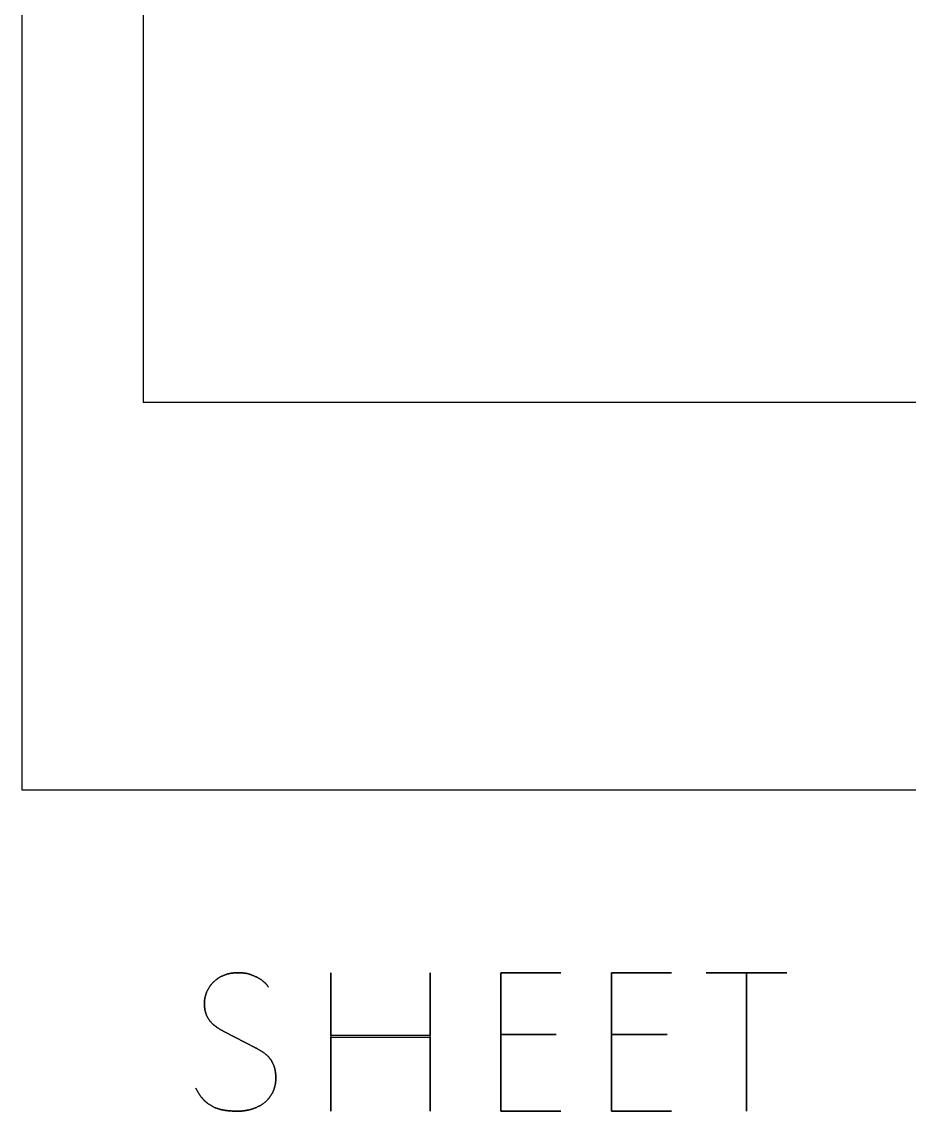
# Model space of a CAD drawing. Extents: x -3500 to 300, y -1049 to 1500.
# Drawn here: x -900 to -768.3, y -1047.7 to -885.9 of the extents above; entities that cross this region are included whole.
import ezdxf

# ---------------------------------------------------------------- set-up
doc = ezdxf.new("R2010")
doc.units = 0
for name, color, linetype in [('OUTLINES', 7, 'CONTINUOUS'), ('SHEETS', 7, 'CONTINUOUS'), ('SHEETTAGS', 7, 'CONTINUOUS')]:
    doc.layers.add(name, color=color, linetype=linetype)

msp = doc.modelspace()

# ---------------------------------------------------------------- linework, layer by layer
at = {"layer": 'OUTLINES', "color": 5}
msp.add_lwpolyline([(-632, -942.43), (-632, 966.57), (-882, 966.57), (-882, -942.43)], close=True, dxfattribs=at)
at = {"layer": 'SHEETS', "color": 1}
msp.add_lwpolyline([(-900, -1000), (300, -1000), (300, 1500), (-900, 1500)], close=True, dxfattribs=at)
at = {"layer": 'SHEETTAGS', "color": 1}
for p, q in [((-786.45, -1027.16), (-798.43, -1027.16)), ((-798.43, -1027.16), (-792.43, -1027.16)), ((-792.43, -1027.16), (-786.45, -1027.16)), ((-828.91, -1047.71), (-820.03, -1047.71)), ((-820.03, -1047.71), (-828.91, -1047.71)), ((-812.47, -1047.71), (-803.59, -1047.71)), ((-803.59, -1047.71), (-812.47, -1047.71))]:
    msp.add_line(p, q, dxfattribs=at)
for points in [[(-874.17, -1044.29), (-874.12, -1044.39), (-874.08, -1044.48), (-874.03, -1044.57), (-873.98, -1044.66), (-873.93, -1044.75), (-873.88, -1044.83), (-873.83, -1044.92), (-873.78, -1045), (-873.73, -1045.08), (-873.68, -1045.16), (-873.63, -1045.24), (-873.57, -1045.32), (-873.52, -1045.39), (-873.47, -1045.47), (-873.42, -1045.54), (-873.36, -1045.61), (-873.31, -1045.68), (-873.25, -1045.75), (-873.2, -1045.82), (-873.13, -1045.89), (-873.07, -1045.97), (-873, -1046.04), (-872.93, -1046.11), (-872.86, -1046.18), (-872.78, -1046.25), (-872.71, -1046.32), (-872.63, -1046.38), (-872.56, -1046.44), (-872.48, -1046.51), (-872.4, -1046.57), (-872.32, -1046.62), (-872.24, -1046.68), (-872.16, -1046.74), (-872.07, -1046.79), (-871.99, -1046.84), (-871.91, -1046.89), (-871.82, -1046.94), (-871.74, -1046.98), (-871.65, -1047.03), (-871.57, -1047.07), (-871.48, -1047.11), (-871.39, -1047.15), (-871.3, -1047.19), (-871.21, -1047.22), (-871.11, -1047.26), (-871.02, -1047.29), (-870.92, -1047.33), (-870.83, -1047.36), (-870.73, -1047.39), (-870.63, -1047.42), (-870.53, -1047.44), (-870.43, -1047.47), (-870.34, -1047.49), (-870.26, -1047.51), (-870.17, -1047.52), (-870.08, -1047.54), (-869.99, -1047.56), (-869.9, -1047.57), (-869.81, -1047.59), (-869.71, -1047.6), (-869.62, -1047.61), (-869.52, -1047.63), (-869.42, -1047.64), (-869.32, -1047.65), (-869.22, -1047.66), (-869.12, -1047.67), (-869.02, -1047.68), (-868.91, -1047.68), (-868.8, -1047.69), (-868.7, -1047.69), (-868.59, -1047.7), (-868.48, -1047.7), (-868.36, -1047.71), (-868.26, -1047.71), (-868.16, -1047.71), (-868.06, -1047.71), (-867.96, -1047.72), (-867.85, -1047.71), (-867.75, -1047.71), (-867.65, -1047.71), (-867.55, -1047.7), (-867.46, -1047.7), (-867.36, -1047.69), (-867.26, -1047.68), (-867.16, -1047.67), (-867.06, -1047.66), (-866.97, -1047.65), (-866.87, -1047.63), (-866.77, -1047.62), (-866.68, -1047.6), (-866.58, -1047.58), (-866.49, -1047.57), (-866.4, -1047.55), (-866.3, -1047.52), (-866.21, -1047.5), (-866.12, -1047.48), (-866.02, -1047.45), (-865.92, -1047.42), (-865.83, -1047.39), (-865.73, -1047.36), (-865.64, -1047.33), (-865.55, -1047.3), (-865.46, -1047.27), (-865.37, -1047.23), (-865.28, -1047.19), (-865.19, -1047.16), (-865.1, -1047.12), (-865.02, -1047.08), (-864.93, -1047.03), (-864.85, -1046.99), (-864.76, -1046.95), (-864.68, -1046.9), (-864.6, -1046.86), (-864.52, -1046.81), (-864.44, -1046.76), (-864.36, -1046.71), (-864.28, -1046.66), (-864.21, -1046.61), (-864.13, -1046.55), (-864.05, -1046.49), (-863.98, -1046.43), (-863.9, -1046.37), (-863.83, -1046.3), (-863.76, -1046.24), (-863.69, -1046.17), (-863.62, -1046.11), (-863.55, -1046.04), (-863.49, -1045.97), (-863.42, -1045.9), (-863.36, -1045.82), (-863.3, -1045.75), (-863.24, -1045.68), (-863.18, -1045.6), (-863.13, -1045.52), (-863.07, -1045.44), (-863.02, -1045.36), (-862.97, -1045.28), (-862.92, -1045.19), (-862.87, -1045.11), (-862.82, -1045.03), (-862.78, -1044.94), (-862.74, -1044.86), (-862.7, -1044.77), (-862.66, -1044.69), (-862.63, -1044.6), (-862.59, -1044.51), (-862.56, -1044.42), (-862.53, -1044.33), (-862.5, -1044.23), (-862.48, -1044.14), (-862.45, -1044.04), (-862.43, -1043.95), (-862.41, -1043.85), (-862.39, -1043.75), (-862.37, -1043.65), (-862.36, -1043.55), (-862.34, -1043.45), (-862.33, -1043.34), (-862.32, -1043.24), (-862.31, -1043.13), (-862.31, -1043.03), (-862.31, -1042.92), (-862.3, -1042.81), (-862.3, -1042.7), (-862.31, -1042.59), (-862.31, -1042.48), (-862.32, -1042.38), (-862.32, -1042.28), (-862.33, -1042.18), (-862.34, -1042.08), (-862.35, -1041.98), (-862.36, -1041.89), (-862.38, -1041.79), (-862.39, -1041.7), (-862.41, -1041.61), (-862.43, -1041.52), (-862.45, -1041.44), (-862.47, -1041.35), (-862.5, -1041.27), (-862.52, -1041.19), (-862.55, -1041.11), (-862.57, -1041.03), (-862.61, -1040.93), (-862.65, -1040.83), (-862.69, -1040.73), (-862.73, -1040.64), (-862.78, -1040.55), (-862.82, -1040.46), (-862.87, -1040.37), (-862.91, -1040.28), (-862.96, -1040.2), (-863.01, -1040.12), (-863.06, -1040.04), (-863.12, -1039.97), (-863.17, -1039.89), (-863.23, -1039.82), (-863.29, -1039.75), (-863.35, -1039.69), (-863.41, -1039.61), (-863.48, -1039.54), (-863.55, -1039.47), (-863.62, -1039.41), (-863.69, -1039.34), (-863.77, -1039.28), (-863.84, -1039.22), (-863.91, -1039.16), (-863.99, -1039.1), (-864.06, -1039.04), (-864.13, -1038.99), (-864.21, -1038.94), (-864.29, -1038.89), (-864.36, -1038.84), (-864.45, -1038.79), (-864.54, -1038.74), (-864.62, -1038.69), (-864.71, -1038.64), (-864.79, -1038.59), (-864.87, -1038.54), (-864.95, -1038.5), (-865.02, -1038.45), (-865.1, -1038.41), (-865.17, -1038.37), (-865.25, -1038.33), (-865.32, -1038.29), (-869.91, -1035.93), (-870.01, -1035.88), (-870.1, -1035.83), (-870.19, -1035.78), (-870.28, -1035.73), (-870.36, -1035.68), (-870.45, -1035.63), (-870.54, -1035.58), (-870.62, -1035.53), (-870.7, -1035.48), (-870.78, -1035.43), (-870.86, -1035.38), (-870.94, -1035.32), (-871.02, -1035.27), (-871.1, -1035.22), (-871.18, -1035.16), (-871.26, -1035.1), (-871.34, -1035.05), (-871.41, -1034.99), (-871.49, -1034.92), (-871.56, -1034.86), (-871.63, -1034.8), (-871.7, -1034.73), (-871.77, -1034.67), (-871.83, -1034.6), (-871.9, -1034.53), (-871.96, -1034.46), (-872.02, -1034.39), (-872.08, -1034.32), (-872.14, -1034.25), (-872.2, -1034.17), (-872.25, -1034.09), (-872.3, -1034.01), (-872.35, -1033.93), (-872.4, -1033.85), (-872.45, -1033.76), (-872.49, -1033.67), (-872.53, -1033.58), (-872.57, -1033.49), (-872.61, -1033.4), (-872.65, -1033.3), (-872.68, -1033.22), (-872.71, -1033.13), (-872.73, -1033.05), (-872.76, -1032.96), (-872.78, -1032.87), (-872.8, -1032.77), (-872.82, -1032.68), (-872.84, -1032.58), (-872.85, -1032.48), (-872.86, -1032.39), (-872.88, -1032.28), (-872.89, -1032.18), (-872.89, -1032.08), (-872.9, -1031.97), (-872.9, -1031.86), (-872.91, -1031.77), (-872.91, -1031.67), (-872.9, -1031.57), (-872.9, -1031.48), (-872.89, -1031.38), (-872.88, -1031.28), (-872.87, -1031.19), (-872.86, -1031.09), (-872.84, -1031), (-872.83, -1030.9), (-872.81, -1030.8), (-872.78, -1030.7), (-872.76, -1030.61), (-872.73, -1030.51), (-872.7, -1030.41), (-872.67, -1030.32), (-872.64, -1030.22), (-872.6, -1030.13), (-872.57, -1030.04), (-872.53, -1029.95), (-872.49, -1029.86), (-872.45, -1029.77), (-872.4, -1029.68), (-872.36, -1029.59), (-872.31, -1029.51), (-872.26, -1029.42), (-872.21, -1029.34), (-872.15, -1029.26), (-872.1, -1029.18), (-872.04, -1029.1), (-871.98, -1029.02), (-871.92, -1028.94), (-871.85, -1028.86), (-871.79, -1028.78), (-871.72, -1028.71), (-871.66, -1028.64), (-871.59, -1028.57), (-871.53, -1028.51), (-871.46, -1028.44), (-871.39, -1028.38), (-871.32, -1028.32), (-871.25, -1028.26), (-871.17, -1028.2), (-871.09, -1028.15), (-871.02, -1028.09), (-870.94, -1028.03), (-870.86, -1027.98), (-870.77, -1027.93), (-870.69, -1027.88), (-870.6, -1027.83), (-870.52, -1027.78), (-870.43, -1027.73), (-870.34, -1027.68), (-870.25, -1027.64), (-870.15, -1027.6), (-870.07, -1027.56), (-869.99, -1027.52), (-869.9, -1027.49), (-869.82, -1027.46), (-869.73, -1027.43), (-869.64, -1027.4), (-869.55, -1027.37), (-869.46, -1027.34), (-869.37, -1027.32), (-869.28, -1027.3), (-869.18, -1027.28), (-869.09, -1027.26), (-868.99, -1027.24), (-868.89, -1027.22), (-868.8, -1027.21), (-868.7, -1027.2), (-868.6, -1027.19), (-868.49, -1027.18), (-868.39, -1027.17), (-868.29, -1027.16), (-868.18, -1027.16), (-868.08, -1027.16), (-867.97, -1027.16), (-867.85, -1027.16), (-867.74, -1027.16), (-867.63, -1027.16), (-867.52, -1027.17), (-867.41, -1027.17), (-867.31, -1027.18), (-867.2, -1027.19), (-867.1, -1027.2), (-867, -1027.21), (-866.9, -1027.23), (-866.8, -1027.24), (-866.71, -1027.26), (-866.61, -1027.27), (-866.52, -1027.29), (-866.43, -1027.31), (-866.34, -1027.34), (-866.25, -1027.36), (-866.17, -1027.38), (-866.08, -1027.41), (-866, -1027.44), (-865.92, -1027.47), (-865.84, -1027.5), (-865.74, -1027.54), (-865.64, -1027.58), (-865.55, -1027.62), (-865.45, -1027.66), (-865.36, -1027.7), (-865.27, -1027.74), (-865.18, -1027.78), (-865.1, -1027.83), (-865.01, -1027.87), (-864.93, -1027.91), (-864.85, -1027.96), (-864.77, -1028), (-864.7, -1028.05), (-864.63, -1028.09), (-864.55, -1028.14), (-864.49, -1028.18), (-864.42, -1028.23), (-864.34, -1028.29), (-864.26, -1028.35), (-864.18, -1028.41), (-864.11, -1028.48), (-864.04, -1028.54), (-863.97, -1028.6), (-863.9, -1028.67), (-863.83, -1028.74), (-863.77, -1028.8), (-863.7, -1028.87), (-863.64, -1028.94), (-863.59, -1029.01), (-863.53, -1029.08), (-863.48, -1029.16), (-863.42, -1029.23), (-863.37, -1029.3), (-863.42, -1029.23), (-863.48, -1029.16), (-863.53, -1029.08), (-863.59, -1029.01), (-863.64, -1028.94), (-863.7, -1028.87), (-863.77, -1028.8), (-863.83, -1028.74), (-863.9, -1028.67), (-863.97, -1028.6), (-864.04, -1028.54), (-864.11, -1028.48), (-864.18, -1028.41), (-864.26, -1028.35), (-864.34, -1028.29), (-864.42, -1028.23), (-864.49, -1028.18), (-864.55, -1028.14), (-864.63, -1028.09), (-864.7, -1028.05), (-864.77, -1028), (-864.85, -1027.96), (-864.93, -1027.91), (-865.01, -1027.87), (-865.1, -1027.83), (-865.18, -1027.78), (-865.27, -1027.74), (-865.36, -1027.7), (-865.45, -1027.66), (-865.55, -1027.62), (-865.64, -1027.58), (-865.74, -1027.54), (-865.84, -1027.5), (-865.92, -1027.47), (-866, -1027.44), (-866.08, -1027.41), (-866.17, -1027.38), (-866.25, -1027.36), (-866.34, -1027.34), (-866.43, -1027.31), (-866.52, -1027.29), (-866.61, -1027.27), (-866.71, -1027.26), (-866.8, -1027.24), (-866.9, -1027.23), (-867, -1027.21), (-867.1, -1027.2), (-867.2, -1027.19), (-867.31, -1027.18), (-867.41, -1027.17), (-867.52, -1027.17), (-867.63, -1027.16), (-867.74, -1027.16), (-867.85, -1027.16), (-867.97, -1027.16), (-868.08, -1027.16), (-868.18, -1027.16), (-868.29, -1027.16), (-868.39, -1027.17), (-868.49, -1027.18), (-868.6, -1027.19), (-868.7, -1027.2), (-868.8, -1027.21), (-868.89, -1027.22), (-868.99, -1027.24), (-869.09, -1027.26), (-869.18, -1027.28), (-869.28, -1027.3), (-869.37, -1027.32), (-869.46, -1027.34), (-869.55, -1027.37), (-869.64, -1027.4), (-869.73, -1027.43), (-869.82, -1027.46), (-869.9, -1027.49), (-869.99, -1027.52), (-870.07, -1027.56), (-870.15, -1027.6), (-870.25, -1027.64), (-870.34, -1027.68), (-870.43, -1027.73), (-870.52, -1027.78), (-870.6, -1027.83), (-870.69, -1027.88), (-870.77, -1027.93), (-870.86, -1027.98), (-870.94, -1028.03), (-871.02, -1028.09), (-871.09, -1028.15), (-871.17, -1028.2), (-871.25, -1028.26), (-871.32, -1028.32), (-871.39, -1028.38), (-871.46, -1028.44), (-871.53, -1028.51), (-871.59, -1028.57), (-871.66, -1028.64), (-871.72, -1028.71), (-871.79, -1028.78), (-871.85, -1028.86), (-871.92, -1028.94), (-871.98, -1029.02), (-872.04, -1029.1), (-872.1, -1029.18), (-872.15, -1029.26), (-872.21, -1029.34), (-872.26, -1029.42), (-872.31, -1029.51), (-872.36, -1029.59), (-872.4, -1029.68), (-872.45, -1029.77), (-872.49, -1029.86), (-872.53, -1029.95), (-872.57, -1030.04), (-872.6, -1030.13), (-872.64, -1030.22), (-872.67, -1030.32), (-872.7, -1030.41), (-872.73, -1030.51), (-872.76, -1030.61), (-872.78, -1030.7), (-872.81, -1030.8), (-872.83, -1030.9), (-872.84, -1031), (-872.86, -1031.09), (-872.87, -1031.19), (-872.88, -1031.28), (-872.89, -1031.38), (-872.9, -1031.48), (-872.9, -1031.57), (-872.91, -1031.67), (-872.91, -1031.77), (-872.9, -1031.86), (-872.9, -1031.97), (-872.89, -1032.08), (-872.89, -1032.18), (-872.88, -1032.28), (-872.86, -1032.39), (-872.85, -1032.48), (-872.84, -1032.58), (-872.82, -1032.68), (-872.8, -1032.77), (-872.78, -1032.87), (-872.76, -1032.96), (-872.73, -1033.05), (-872.71, -1033.13), (-872.68, -1033.22), (-872.65, -1033.3), (-872.61, -1033.4), (-872.57, -1033.49), (-872.53, -1033.58), (-872.49, -1033.67), (-872.45, -1033.76), (-872.4, -1033.85), (-872.35, -1033.93), (-872.3, -1034.01), (-872.25, -1034.09), (-872.2, -1034.17), (-872.14, -1034.25), (-872.08, -1034.32), (-872.02, -1034.39), (-871.96, -1034.46), (-871.9, -1034.53), (-871.83, -1034.6), (-871.77, -1034.67), (-871.7, -1034.73), (-871.63, -1034.8), (-871.56, -1034.86), (-871.49, -1034.92), (-871.41, -1034.99), (-871.34, -1035.05), (-871.26, -1035.1), (-871.18, -1035.16), (-871.1, -1035.22), (-871.02, -1035.27), (-870.94, -1035.32), (-870.86, -1035.38), (-870.78, -1035.43), (-870.7, -1035.48), (-870.62, -1035.53), (-870.54, -1035.58), (-870.45, -1035.63), (-870.36, -1035.68), (-870.28, -1035.73), (-870.19, -1035.78), (-870.1, -1035.83), (-870.01, -1035.88), (-869.91, -1035.93), (-865.32, -1038.29), (-865.25, -1038.33), (-865.17, -1038.37), (-865.1, -1038.41), (-865.02, -1038.45), (-864.95, -1038.5), (-864.87, -1038.54), (-864.79, -1038.59), (-864.71, -1038.64), (-864.62, -1038.69), (-864.54, -1038.74), (-864.45, -1038.79), (-864.36, -1038.84), (-864.29, -1038.89), (-864.21, -1038.94), (-864.13, -1038.99), (-864.06, -1039.04), (-863.99, -1039.1), (-863.91, -1039.16), (-863.84, -1039.22), (-863.77, -1039.28), (-863.69, -1039.34), (-863.62, -1039.41), (-863.55, -1039.47), (-863.48, -1039.54), (-863.41, -1039.61), (-863.35, -1039.69), (-863.29, -1039.75), (-863.23, -1039.82), (-863.17, -1039.89), (-863.12, -1039.97), (-863.06, -1040.04), (-863.01, -1040.12), (-862.96, -1040.2), (-862.91, -1040.28), (-862.87, -1040.37), (-862.82, -1040.46), (-862.78, -1040.55), (-862.73, -1040.64), (-862.69, -1040.73), (-862.65, -1040.83), (-862.61, -1040.93), (-862.57, -1041.03), (-862.55, -1041.11), (-862.52, -1041.19), (-862.5, -1041.27), (-862.47, -1041.35), (-862.45, -1041.44), (-862.43, -1041.52), (-862.41, -1041.61), (-862.39, -1041.7), (-862.38, -1041.79), (-862.36, -1041.89), (-862.35, -1041.98), (-862.34, -1042.08), (-862.33, -1042.18), (-862.32, -1042.28), (-862.32, -1042.38), (-862.31, -1042.48), (-862.31, -1042.59), (-862.3, -1042.7), (-862.3, -1042.81), (-862.31, -1042.92), (-862.31, -1043.03), (-862.31, -1043.13), (-862.32, -1043.24), (-862.33, -1043.34), (-862.34, -1043.45), (-862.36, -1043.55), (-862.37, -1043.65), (-862.39, -1043.75), (-862.41, -1043.85), (-862.43, -1043.95), (-862.45, -1044.04), (-862.48, -1044.14), (-862.5, -1044.23), (-862.53, -1044.33), (-862.56, -1044.42), (-862.59, -1044.51), (-862.63, -1044.6), (-862.66, -1044.69), (-862.7, -1044.77), (-862.74, -1044.86), (-862.78, -1044.94), (-862.82, -1045.03), (-862.87, -1045.11), (-862.92, -1045.19), (-862.97, -1045.28), (-863.02, -1045.36), (-863.07, -1045.44), (-863.13, -1045.52), (-863.18, -1045.6), (-863.24, -1045.68), (-863.3, -1045.75), (-863.36, -1045.82), (-863.42, -1045.9), (-863.49, -1045.97), (-863.55, -1046.04), (-863.62, -1046.11), (-863.69, -1046.17), (-863.76, -1046.24), (-863.83, -1046.3), (-863.9, -1046.37), (-863.98, -1046.43), (-864.05, -1046.49), (-864.13, -1046.55), (-864.21, -1046.61), (-864.28, -1046.66), (-864.36, -1046.71), (-864.44, -1046.76), (-864.52, -1046.81), (-864.6, -1046.86), (-864.68, -1046.9), (-864.76, -1046.95), (-864.85, -1046.99), (-864.93, -1047.03), (-865.02, -1047.08), (-865.1, -1047.12), (-865.19, -1047.16), (-865.28, -1047.19), (-865.37, -1047.23), (-865.46, -1047.27), (-865.55, -1047.3), (-865.64, -1047.33), (-865.73, -1047.36), (-865.83, -1047.39), (-865.92, -1047.42), (-866.02, -1047.45), (-866.12, -1047.48), (-866.21, -1047.5), (-866.3, -1047.52), (-866.4, -1047.55), (-866.49, -1047.57), (-866.58, -1047.58), (-866.68, -1047.6), (-866.77, -1047.62), (-866.87, -1047.63), (-866.97, -1047.65), (-867.06, -1047.66), (-867.16, -1047.67), (-867.26, -1047.68), (-867.36, -1047.69), (-867.46, -1047.7), (-867.55, -1047.7), (-867.65, -1047.71), (-867.75, -1047.71), (-867.85, -1047.71), (-867.96, -1047.72), (-868.06, -1047.71), (-868.16, -1047.71), (-868.26, -1047.71), (-868.36, -1047.71), (-868.48, -1047.7), (-868.59, -1047.7), (-868.7, -1047.69), (-868.8, -1047.69), (-868.91, -1047.68), (-869.02, -1047.68), (-869.12, -1047.67), (-869.22, -1047.66), (-869.32, -1047.65), (-869.42, -1047.64), (-869.52, -1047.63), (-869.62, -1047.61), (-869.71, -1047.6), (-869.81, -1047.59), (-869.9, -1047.57), (-869.99, -1047.56), (-870.08, -1047.54), (-870.17, -1047.52), (-870.26, -1047.51), (-870.34, -1047.49), (-870.43, -1047.47), (-870.53, -1047.44), (-870.63, -1047.42), (-870.73, -1047.39), (-870.83, -1047.36), (-870.92, -1047.33), (-871.02, -1047.29), (-871.11, -1047.26), (-871.21, -1047.22), (-871.3, -1047.19), (-871.39, -1047.15), (-871.48, -1047.11), (-871.57, -1047.07), (-871.65, -1047.03), (-871.74, -1046.98), (-871.82, -1046.94), (-871.91, -1046.89), (-871.99, -1046.84), (-872.07, -1046.79), (-872.16, -1046.74), (-872.24, -1046.68), (-872.32, -1046.62), (-872.4, -1046.57), (-872.48, -1046.51), (-872.56, -1046.44), (-872.63, -1046.38), (-872.71, -1046.32), (-872.78, -1046.25), (-872.86, -1046.18), (-872.93, -1046.11), (-873, -1046.04), (-873.07, -1045.97), (-873.13, -1045.89), (-873.2, -1045.82), (-873.25, -1045.75), (-873.31, -1045.68), (-873.36, -1045.61), (-873.42, -1045.54), (-873.47, -1045.47), (-873.52, -1045.39), (-873.57, -1045.32), (-873.63, -1045.24), (-873.68, -1045.16), (-873.73, -1045.08), (-873.78, -1045), (-873.83, -1044.92), (-873.88, -1044.83), (-873.93, -1044.75), (-873.98, -1044.66), (-874.03, -1044.57), (-874.08, -1044.48), (-874.12, -1044.39), (-874.17, -1044.29)], [(-828.91, -1047.71), (-828.91, -1036.3), (-820.68, -1036.3), (-828.91, -1036.3), (-828.91, -1027.16), (-820.03, -1027.16), (-828.91, -1027.16), (-828.91, -1047.71)], [(-812.47, -1047.71), (-812.47, -1036.3), (-804.24, -1036.3), (-812.47, -1036.3), (-812.47, -1027.16), (-803.59, -1027.16), (-812.47, -1027.16), (-812.47, -1047.71)], [(-792.43, -1027.16), (-792.43, -1047.71), (-792.43, -1027.16)]]:
    msp.add_lwpolyline(points, dxfattribs=at)
msp.add_lwpolyline([(-854.16, -1036.74), (-839.42, -1036.74), (-839.42, -1047.71), (-839.42, -1027.16), (-839.42, -1036.46), (-854.16, -1036.46), (-854.16, -1027.16), (-854.16, -1047.71)], close=True, dxfattribs=at)

doc.saveas('drawing.dxf')
